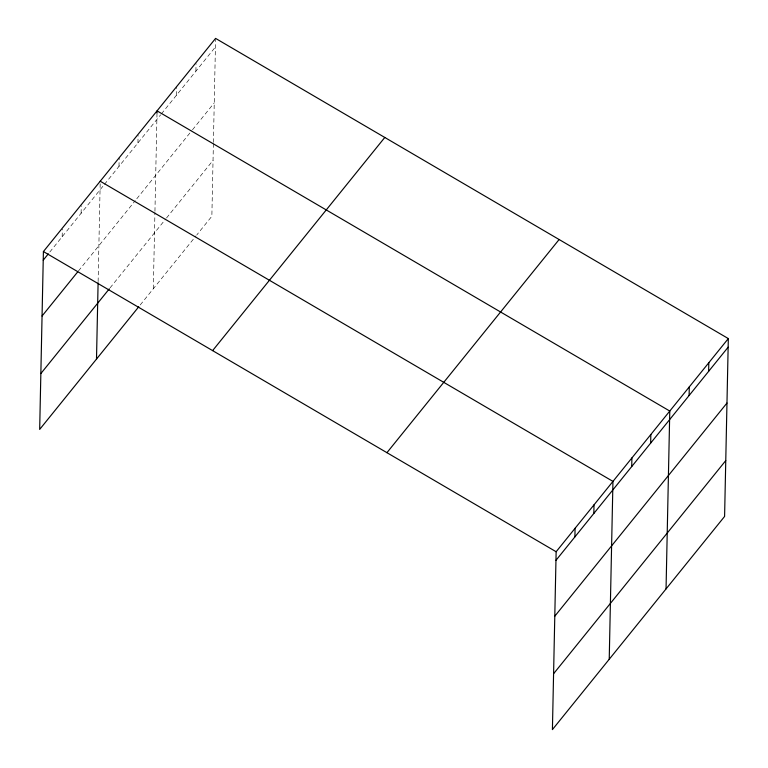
<?xml version="1.0" encoding="UTF-8"?>
<svg xmlns="http://www.w3.org/2000/svg" width="768" height="768" viewBox="0 0 768 768"><rect width="100%" height="100%" fill="white"/><g stroke="black" fill="none" stroke-linecap="round" stroke-linejoin="round"><path stroke-width="0.58" stroke-dasharray="3.84 2.88" d="M62.17 236.726L62.323 229.19M81.11 213.274L81.264 205.738M98.122 281.645L100.205 182.294M118.992 166.378L119.165 157.766M137.933 142.934L138.086 135.398M153.322 288.739L154.925 212.506M154.944 211.306L157.008 113.03M176.381 95.328L176.563 86.717M195.898 71.165L196.051 63.638M213.389 143.626L211.862 216.259L196.858 234.845M213.418 142.426L215.568 39.475M49.786 252.058L103.69 185.318M104.419 184.416L160.618 114.835M161.376 113.914L215.414 47.011M78.48 270.931L135.302 200.592M136.762 198.787L191.722 130.742M192.48 129.811L214.243 102.864M110.054 287.894L165.754 218.947M166.502 218.016L213.034 160.406M140.208 304.973L196.109 235.776"/><path stroke-width="1.15" d="M728.323 338.582L556.138 551.741L552.413 729.6L724.589 516.442L728.323 338.582L215.587 38.4L43.411 251.558L39.677 429.418L138.758 306.768M96.499 359.078L98.102 282.845M157.008 113.03L157.046 110.87L669.773 411.053L666.048 588.912M574.896 536.899L575.078 528.288M593.837 513.456L594.01 504.845M609.226 659.261L612.95 481.392L100.224 181.219M631.718 466.56L631.891 457.949M650.659 443.107L650.832 434.506M689.107 395.51L689.29 386.899M708.624 371.347L708.806 362.736M43.229 260.17L48.326 253.862M42.058 316.022L77.75 271.834M40.848 373.565L109.325 288.797M212.611 350.621L384.787 137.462M386.938 452.678L559.123 239.52M555.955 560.352L728.141 347.194M554.784 616.205L726.97 403.046M553.574 673.747L725.76 460.589M43.411 251.558L556.138 551.741"/></g></svg>
